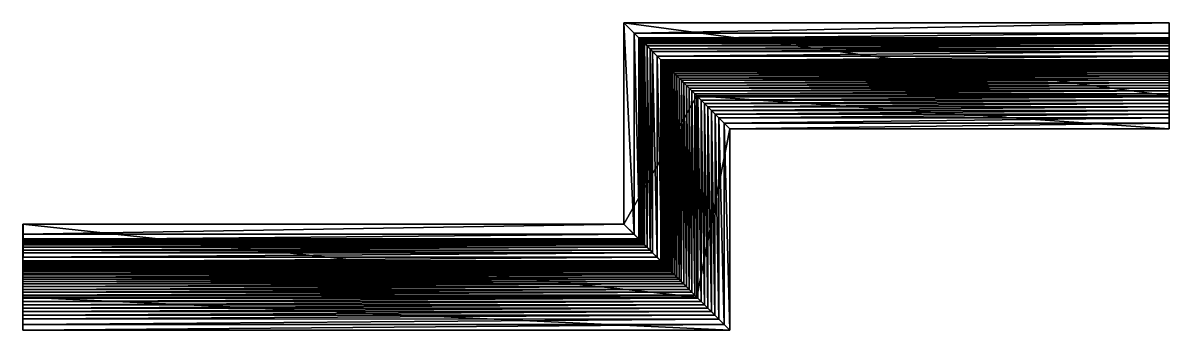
# Model space of a CAD drawing. Header units: inches. Extents: x -623 to 623, y -167 to 167.
import ezdxf

# ---------------------------------------------------------------- set-up
doc = ezdxf.new("R2010")
doc.units = ezdxf.units.IN
doc.header["$MEASUREMENT"] = 0
doc.layers.add('Layer 1', color=7, linetype='Continuous')

# ---------------------------------------------------------------- blocks, each defined once
blk = doc.blocks.new('Karniz_009')
at = {"color": 9, "true_color": 0xc0c0c0}
mesh = blk.add_polyface(dxfattribs=at)
corners = [(30.4, -51.7, -140), (30.4, -51.8, 60.7), (30.4, 166.9, 60.7), (41.5, -62.8, -140), (30.4, 166.9, -140), (41.5, -62.8, -124), (41.4, 155.8, -140), (47.5, -68.8, -124), (41.4, 155.8, -124), (47.5, -68.8, -105), (47.4, 149.8, -124), (52.5, -73.8, -105), (47.4, 149.8, -105), (52.4, -73.8, -84), (52.4, 144.8, -105), (46.4, -67.8, -84), (52.4, 144.8, -84), (46.4, -67.8, -70), (46.4, 150.8, -84), (46.7, -68, -66.8), (46.4, 150.8, -70), (47.3, -68.7, -63.8), (46.7, 150.6, -66.8), (48.7, -70.1, -60.7), (47.3, 149.9, -63.8), (50.5, -71.9, -58.5), (48.7, 148.5, -60.7), (52.8, -74.1, -56.8), (50.5, 146.7, -58.5), (55.5, -76.8, -55.7), (52.7, 144.5, -56.8), (58.7, -80, -55), (55.5, 141.8, -55.7), (61.4, -82.8, -55), (58.7, 138.6, -55), (61.4, -82.8, -35), (61.4, 135.8, -55), (66.4, -87.8, -35), (61.4, 135.8, -35), (66.4, -87.8, -10), (66.4, 130.8, -35), (71.4, -92.8, -10), (66.4, 130.8, -10), (71.3, 125.9, -8.7), (71.2, 126.1, -7.4), (71.2, -92.5, -7.4), (71, -92.4, -6.1), (70.9, -92.3, -4.8), (71, 126.2, -6.1), (70.8, -92.2, -3.5), (70.9, 126.3, -4.8), (70.7, -92.1, -2.2), (70.8, 126.4, -3.5), (70.6, -92, -0.8), (70.7, 126.5, -2.2), (70.6, -92, 0.5), (70.6, 126.6, -0.8), (70.5, -91.9, 1.8), (70.6, 126.7, 0.5), (70.5, -91.9, 3.1), (70.5, 126.7, 1.8), (70.4, -91.8, 4.4), (70.5, 126.8, 3.1), (70.4, -91.8, 6.5), (70.4, 126.8, 4.4), (70.4, -91.8, 8.5), (70.4, 126.8, 6.5), (70.4, -91.8, 10.6), (70.4, 126.9, 8.5), (70.5, -91.9, 12.6), (70.4, 126.8, 10.6), (70.5, -91.9, 14.7), (70.5, 126.8, 12.6), (70.7, -92.1, 16.7), (70.5, 126.7, 14.7), (70.8, -92.2, 18.8), (70.7, 126.6, 16.7), (71, -92.4, 20.8), (70.8, 126.4, 18.8), (71.2, -92.6, 22.8), (71, 126.2, 20.8)]
mesh.append_faces([[corners[k] for k in face] for face in [(0, 1, 2), (3, 0, 4), (5, 3, 6), (7, 5, 8), (9, 7, 10), (11, 9, 12), (13, 11, 14), (15, 13, 16), (17, 15, 18), (19, 17, 20), (21, 19, 22), (23, 21, 24), (25, 23, 26), (27, 25, 28), (29, 27, 30), (31, 29, 32), (33, 31, 34), (35, 33, 36), (37, 35, 38), (39, 37, 40), (41, 39, 42), (43, 44, 45), (46, 45, 44), (47, 46, 48), (49, 47, 50), (51, 49, 52), (53, 51, 54), (55, 53, 56), (57, 55, 58), (59, 57, 60), (61, 59, 62), (63, 61, 64), (65, 63, 66), (67, 65, 68), (69, 67, 70), (71, 69, 72), (73, 71, 74), (75, 73, 76), (77, 75, 78), (79, 77, 80)]], dxfattribs={"color": 9})
mesh = blk.add_polyface(dxfattribs=at)
corners = [(109.6, 87.6, 140), (30.4, 166.9, 60.7), (30.4, -51.8, 60.7), (30.4, 166.9, -140), (30.4, -51.7, -140), (41.4, 155.8, -140), (41.5, -62.8, -140), (41.4, 155.8, -124), (41.5, -62.8, -124), (47.4, 149.8, -124), (47.5, -68.8, -124), (47.4, 149.8, -105), (47.5, -68.8, -105), (52.4, 144.8, -105), (52.5, -73.8, -105), (52.4, 144.8, -84), (52.4, -73.8, -84), (46.4, 150.8, -84), (46.4, -67.8, -84), (46.4, 150.8, -70), (46.4, -67.8, -70), (46.7, 150.6, -66.8), (46.7, -68, -66.8), (47.3, 149.9, -63.8), (47.3, -68.7, -63.8), (48.7, 148.5, -60.7), (48.7, -70.1, -60.7), (50.5, 146.7, -58.5), (50.5, -71.9, -58.5), (52.7, 144.5, -56.8), (52.8, -74.1, -56.8), (55.5, 141.8, -55.7), (55.5, -76.8, -55.7), (58.7, 138.6, -55), (58.7, -80, -55), (61.4, 135.8, -55), (61.4, -82.8, -55), (61.4, 135.8, -35), (61.4, -82.8, -35), (66.4, 130.8, -35), (66.4, -87.8, -35), (66.4, 130.8, -10), (66.4, -87.8, -10), (71.4, 125.8, -10), (71.4, -92.8, -10), (71.2, 126.1, -7.4), (71, 126.2, -6.1), (71, -92.4, -6.1), (70.9, 126.3, -4.8), (70.9, -92.3, -4.8), (70.8, 126.4, -3.5), (70.8, -92.2, -3.5), (70.7, 126.5, -2.2), (70.7, -92.1, -2.2), (70.6, 126.6, -0.8), (70.6, -92, -0.8), (70.6, 126.7, 0.5), (70.6, -92, 0.5), (70.5, 126.7, 1.8), (70.5, -91.9, 1.8), (70.5, 126.8, 3.1), (70.5, -91.9, 3.1), (70.4, 126.8, 4.4), (70.4, -91.8, 4.4), (70.4, 126.8, 6.5), (70.4, -91.8, 6.5), (70.4, 126.9, 8.5), (70.4, -91.8, 8.5), (70.4, 126.8, 10.6), (70.4, -91.8, 10.6), (70.5, 126.8, 12.6), (70.5, -91.9, 12.6), (70.5, 126.7, 14.7), (70.5, -91.9, 14.7), (70.7, 126.6, 16.7), (70.7, -92.1, 16.7), (70.8, 126.4, 18.8), (70.8, -92.2, 18.8), (71, 126.2, 20.8), (71, -92.4, 20.8), (71.2, 126, 22.8), (71.2, -92.6, 22.8)]
mesh.append_faces([[corners[k] for k in face] for face in [(0, 1, 2), (1, 3, 4), (3, 5, 6), (5, 7, 8), (7, 9, 10), (9, 11, 12), (11, 13, 14), (13, 15, 16), (15, 17, 18), (17, 19, 20), (19, 21, 22), (21, 23, 24), (23, 25, 26), (25, 27, 28), (27, 29, 30), (29, 31, 32), (31, 33, 34), (33, 35, 36), (35, 37, 38), (37, 39, 40), (39, 41, 42), (41, 43, 44), (45, 46, 47), (46, 48, 49), (48, 50, 51), (50, 52, 53), (52, 54, 55), (54, 56, 57), (56, 58, 59), (58, 60, 61), (60, 62, 63), (62, 64, 65), (64, 66, 67), (66, 68, 69), (68, 70, 71), (70, 72, 73), (72, 74, 75), (74, 76, 77), (76, 78, 79), (78, 80, 81)]], dxfattribs={"color": 9})
mesh = blk.add_polyface(dxfattribs=at)
corners = [(30.4, 166.9, 60.7), (109.6, 87.6, 140), (622.7, 87.6, 140), (30.4, 166.9, -140), (622.7, 166.9, 60.7), (41.4, 155.8, -140), (622.7, 166.9, -140), (41.4, 155.8, -124), (622.7, 155.8, -140), (47.4, 149.8, -124), (622.7, 155.8, -124), (47.4, 149.8, -105), (622.7, 149.8, -124), (52.4, 144.8, -105), (622.7, 149.8, -105), (52.4, 144.8, -84), (622.7, 144.8, -105), (46.4, 150.8, -84), (622.7, 144.8, -84), (46.4, 150.8, -70), (622.7, 150.8, -84), (46.7, 150.6, -66.8), (622.7, 150.8, -70), (47.3, 149.9, -63.8), (622.7, 150.6, -66.8), (48.7, 148.5, -60.7), (622.7, 149.9, -63.8), (50.5, 146.7, -58.5), (622.7, 148.5, -60.7), (52.7, 144.5, -56.8), (622.7, 146.7, -58.5), (55.5, 141.8, -55.7), (622.7, 144.5, -56.8), (58.7, 138.6, -55), (622.7, 141.8, -55.7), (61.4, 135.8, -55), (622.7, 138.6, -55), (61.4, 135.8, -35), (622.7, 135.8, -55), (66.4, 130.8, -35), (622.7, 135.8, -35), (66.4, 130.8, -10), (622.7, 130.8, -35), (71.4, 125.8, -10), (622.7, 130.8, -10), (71, 126.2, -6.1), (71.2, 126.1, -7.4), (622.7, 126.1, -7.4), (70.9, 126.3, -4.8), (622.7, 126.2, -6.1), (70.8, 126.4, -3.5), (622.7, 126.3, -4.8), (70.7, 126.5, -2.2), (622.7, 126.4, -3.5), (70.6, 126.6, -0.8), (622.7, 126.5, -2.2), (70.6, 126.7, 0.5), (622.7, 126.6, -0.8), (70.5, 126.7, 1.8), (622.7, 126.7, 0.5), (70.5, 126.8, 3.1), (622.7, 126.7, 1.8), (70.4, 126.8, 4.4), (622.7, 126.8, 3.1), (70.4, 126.8, 6.5), (622.7, 126.8, 4.4), (70.4, 126.9, 8.5), (622.7, 126.8, 6.5), (70.4, 126.8, 10.6), (622.7, 126.9, 8.5), (70.5, 126.8, 12.6), (622.7, 126.8, 10.6), (70.5, 126.7, 14.7), (622.7, 126.8, 12.6), (70.7, 126.6, 16.7), (622.7, 126.7, 14.7), (70.8, 126.4, 18.8), (622.7, 126.6, 16.7), (71, 126.2, 20.8), (622.7, 126.4, 18.8), (71.3, 125.9, -8.7), (71.3, -92.7, -8.7)]
mesh.append_faces([[corners[k] for k in face] for face in [(0, 1, 2), (3, 0, 4), (5, 3, 6), (7, 5, 8), (9, 7, 10), (11, 9, 12), (13, 11, 14), (15, 13, 16), (17, 15, 18), (19, 17, 20), (21, 19, 22), (23, 21, 24), (25, 23, 26), (27, 25, 28), (29, 27, 30), (31, 29, 32), (33, 31, 34), (35, 33, 36), (37, 35, 38), (39, 37, 40), (41, 39, 42), (43, 41, 44), (45, 46, 47), (48, 45, 49), (50, 48, 51), (52, 50, 53), (54, 52, 55), (56, 54, 57), (58, 56, 59), (60, 58, 61), (62, 60, 63), (64, 62, 65), (66, 64, 67), (68, 66, 69), (70, 68, 71), (72, 70, 73), (74, 72, 75), (76, 74, 77), (78, 76, 79), (43, 80, 81)]], dxfattribs={"color": 9})
mesh = blk.add_polyface(dxfattribs=at)
corners = [(145.4, 51.8, 140), (145.4, 51.8, 121), (622.7, 51.8, 121), (622.7, 87.6, 140), (622.7, 166.9, 60.7), (30.4, 166.9, 60.7), (622.7, 166.9, -140), (30.4, 166.9, -140), (622.7, 155.8, -140), (41.4, 155.8, -140), (622.7, 155.8, -124), (41.4, 155.8, -124), (622.7, 149.8, -124), (47.4, 149.8, -124), (622.7, 149.8, -105), (47.4, 149.8, -105), (622.7, 144.8, -105), (52.4, 144.8, -105), (622.7, 144.8, -84), (52.4, 144.8, -84), (622.7, 150.8, -84), (46.4, 150.8, -84), (622.7, 150.8, -70), (46.4, 150.8, -70), (622.7, 150.6, -66.8), (46.7, 150.6, -66.8), (622.7, 149.9, -63.8), (47.3, 149.9, -63.8), (622.7, 148.5, -60.7), (48.7, 148.5, -60.7), (622.7, 146.7, -58.5), (50.5, 146.7, -58.5), (622.7, 144.5, -56.8), (52.7, 144.5, -56.8), (622.7, 141.8, -55.7), (55.5, 141.8, -55.7), (622.7, 138.6, -55), (58.7, 138.6, -55), (622.7, 135.8, -55), (61.4, 135.8, -55), (622.7, 135.8, -35), (61.4, 135.8, -35), (622.7, 130.8, -35), (66.4, 130.8, -35), (622.7, 130.8, -10), (66.4, 130.8, -10), (622.7, 126.1, -7.4), (622.7, 126.2, -6.1), (71, 126.2, -6.1), (622.7, 126.3, -4.8), (70.9, 126.3, -4.8), (622.7, 126.4, -3.5), (70.8, 126.4, -3.5), (622.7, 126.5, -2.2), (70.7, 126.5, -2.2), (622.7, 126.6, -0.8), (70.6, 126.6, -0.8), (622.7, 126.7, 0.5), (70.6, 126.7, 0.5), (622.7, 126.7, 1.8), (70.5, 126.7, 1.8), (622.7, 126.8, 3.1), (70.5, 126.8, 3.1), (622.7, 126.8, 4.4), (70.4, 126.8, 4.4), (622.7, 126.8, 6.5), (70.4, 126.8, 6.5), (622.7, 126.9, 8.5), (70.4, 126.9, 8.5), (622.7, 126.8, 10.6), (70.4, 126.8, 10.6), (622.7, 126.8, 12.6), (70.5, 126.8, 12.6), (622.7, 126.7, 14.7), (70.5, 126.7, 14.7), (622.7, 126.6, 16.7), (70.7, 126.6, 16.7), (622.7, 126.4, 18.8), (70.8, 126.4, 18.8), (622.7, 126.2, 20.8), (71, 126.2, 20.8)]
mesh.append_faces([[corners[k] for k in face] for face in [(0, 1, 2), (3, 4, 5), (4, 6, 7), (6, 8, 9), (8, 10, 11), (10, 12, 13), (12, 14, 15), (14, 16, 17), (16, 18, 19), (18, 20, 21), (20, 22, 23), (22, 24, 25), (24, 26, 27), (26, 28, 29), (28, 30, 31), (30, 32, 33), (32, 34, 35), (34, 36, 37), (36, 38, 39), (38, 40, 41), (40, 42, 43), (42, 44, 45), (46, 47, 48), (47, 49, 50), (49, 51, 52), (51, 53, 54), (53, 55, 56), (55, 57, 58), (57, 59, 60), (59, 61, 62), (61, 63, 64), (63, 65, 66), (65, 67, 68), (67, 69, 70), (69, 71, 72), (71, 73, 74), (73, 75, 76), (75, 77, 78), (77, 79, 80)]], dxfattribs={"color": 9})
mesh = blk.add_polyface(dxfattribs=at)
corners = [(622.7, 51.8, 121), (622.7, 51.8, 140), (145.4, 51.8, 140), (622.7, 57.8, 121), (145.4, 51.8, 121), (622.7, 63.8, 111), (622.7, 63.8, 91), (622.7, 67.9, 90.5), (622.7, 57.8, 111), (622.7, 87.6, 140), (622.7, 166.9, 60.7), (622.7, 155.8, -124), (622.7, 155.8, -140), (622.7, 166.9, -140), (622.7, 149.8, -105), (622.7, 149.8, -124), (622.7, 150.8, -84), (622.7, 144.8, -84), (622.7, 144.8, -105), (622.7, 150.8, -70), (622.7, 150.6, -66.8), (622.7, 149.9, -63.8), (622.7, 148.5, -60.7), (622.7, 146.7, -58.5), (622.7, 144.5, -56.8), (622.7, 141.8, -55.7), (622.7, 138.6, -55), (622.7, 135.8, -35), (622.7, 135.8, -55), (622.7, 130.8, -10), (622.7, 130.8, -35), (622.7, 125.9, -8.7), (622.7, 125.8, -10), (622.7, 126.1, -7.4), (622.7, 126.2, -6.1), (622.7, 126.3, -4.8), (622.7, 126.4, -3.5), (622.7, 126.5, -2.2), (622.7, 126.6, -0.8), (622.7, 126.7, 0.5), (622.7, 126.7, 1.8), (622.7, 126.8, 3.1), (622.7, 126.8, 4.4), (622.7, 126.8, 6.5)]
mesh.append_faces([[corners[k] for k in face] for face in [(0, 1, 2), (3, 0, 4), (5, 6, 7), (3, 8, 5), (9, 1, 0), (9, 0, 3), (9, 3, 5), (10, 9, 5), (11, 12, 13), (11, 13, 10), (14, 15, 11), (14, 11, 10), (16, 17, 18), (16, 18, 14), (16, 14, 10), (19, 16, 10), (20, 19, 10), (21, 20, 10), (22, 21, 10), (23, 22, 10), (24, 23, 10), (25, 24, 10), (26, 25, 10), (27, 28, 26), (27, 26, 10), (29, 30, 27), (29, 27, 10), (31, 32, 29), (33, 31, 29), (33, 29, 10), (34, 33, 10), (35, 34, 10), (36, 35, 10), (37, 36, 10), (38, 37, 10), (39, 38, 10), (40, 39, 10), (41, 40, 10), (42, 41, 10), (43, 42, 10)]], dxfattribs={"color": 9})
mesh = blk.add_polyface(dxfattribs=at)
corners = [(622.7, 126.9, 8.5), (622.7, 126.8, 6.5), (622.7, 166.9, 60.7), (622.7, 126.8, 10.6), (622.7, 126.8, 12.6), (622.7, 126.7, 14.7), (622.7, 126.6, 16.7), (622.7, 126.4, 18.8), (622.7, 126.2, 20.8), (622.7, 126, 22.8), (622.7, 125.8, 24.9), (622.7, 125.5, 26.9), (622.7, 125.2, 29.1), (622.7, 124.8, 31.2), (622.7, 124.3, 33.4), (622.7, 123.9, 35.6), (622.7, 123.3, 37.7), (622.7, 122.8, 39.8), (622.7, 122.1, 41.9), (622.7, 121.5, 44), (622.7, 120.7, 46.1), (622.7, 120, 48.2), (622.7, 119.2, 50.2), (622.7, 117.5, 53.9), (622.7, 115.7, 57.4), (622.7, 113.7, 60.7), (622.7, 111.6, 63.9), (622.7, 109.4, 67), (622.7, 107, 69.9), (622.7, 104.5, 72.6), (622.7, 101.8, 75.1), (622.7, 99, 77.5), (622.7, 96, 79.7), (622.7, 93, 81.7), (622.7, 89.8, 83.5), (622.7, 86.4, 85.2), (622.7, 83, 86.6), (622.7, 79.4, 87.9), (622.7, 63.8, 111), (622.7, 75.7, 89), (622.7, 71.8, 89.8), (622.7, 67.9, 90.5)]
mesh.append_faces([[corners[k] for k in face] for face in [(0, 1, 2), (3, 0, 2), (4, 3, 2), (5, 4, 2), (6, 5, 2), (7, 6, 2), (8, 7, 2), (9, 8, 2), (10, 9, 2), (11, 10, 2), (12, 11, 2), (13, 12, 2), (14, 13, 2), (15, 14, 2), (16, 15, 2), (17, 16, 2), (18, 17, 2), (19, 18, 2), (20, 19, 2), (21, 20, 2), (22, 21, 2), (23, 22, 2), (24, 23, 2), (25, 24, 2), (26, 25, 2), (27, 26, 2), (28, 27, 2), (29, 28, 2), (30, 29, 2), (31, 30, 2), (32, 31, 2), (33, 32, 2), (34, 33, 2), (35, 34, 2), (36, 35, 2), (37, 36, 2), (37, 2, 38), (39, 37, 38), (40, 39, 38), (40, 38, 41)]], dxfattribs={"color": 9})
mesh = blk.add_polyface(dxfattribs=at)
corners = [(145.4, 51.8, 121), (145.4, 51.8, 140), (145.4, -166.9, 140), (145.4, -166.9, 121), (109.6, -131.1, 140), (30.4, -51.8, 60.7), (109.6, 87.6, 140), (71.7, -93.1, 26.9), (71.5, -92.9, 24.9), (71.5, 125.8, 24.9), (72.1, -93.5, 29.1), (71.7, 125.5, 26.9), (72.4, -93.9, 31.2), (72.1, 125.2, 29.1), (72.9, -94.3, 33.4), (72.5, 124.8, 31.2), (73.4, -94.8, 35.6), (72.9, 124.3, 33.4), (73.9, -95.3, 37.7), (73.4, 123.9, 35.6), (74.5, -95.9, 39.8), (73.9, 123.3, 37.7), (75.1, -96.5, 41.9), (74.5, 122.8, 39.8), (75.8, -97.2, 44), (75.1, 122.1, 41.9), (76.5, -97.9, 46.1), (75.8, 121.5, 44), (77.3, -98.7, 48.2), (76.5, 120.7, 46.1), (78.1, -99.5, 50.2), (77.3, 120, 48.2), (79.7, -101.1, 53.9), (78.1, 119.2, 50.2), (81.5, -102.9, 57.4), (79.7, 117.5, 53.9), (83.5, -104.9, 60.7), (81.5, 115.7, 57.4), (85.6, -107, 63.9), (83.5, 113.7, 60.7), (87.8, -109.3, 67), (85.6, 111.6, 63.9), (90.2, -111.6, 69.9), (87.8, 109.4, 67), (92.7, -114.2, 72.6), (90.2, 107, 69.9), (95.4, -116.8, 75.1), (92.8, 104.5, 72.6), (98.2, -119.7, 77.5), (95.4, 101.8, 75.1), (101.2, -122.6, 79.7), (98.2, 99, 77.5), (104.2, -125.7, 81.7), (101.2, 96, 79.7), (107.5, -128.9, 83.5), (104.3, 93, 81.7), (110.8, -132.2, 85.2), (107.5, 89.8, 83.5), (114.3, -135.7, 86.6), (110.8, 86.4, 85.2), (117.8, -139.3, 87.9), (114.3, 83, 86.6), (121.6, -143, 89), (117.9, 79.4, 87.9), (125.4, -146.8, 89.8), (121.6, 75.7, 89), (129.3, -150.8, 90.5), (125.4, 71.8, 89.8), (133.4, -154.9, 91), (129.4, 67.9, 90.5), (133.4, -154.9, 111), (133.4, 63.8, 91), (139.4, -160.9, 111), (133.4, 63.8, 111), (139.4, -160.9, 121), (139.4, 57.8, 111), (139.4, 57.8, 121)]
mesh.append_faces([[corners[k] for k in face] for face in [(0, 1, 2), (2, 3, 0), (4, 2, 1), (5, 4, 6), (7, 8, 9), (10, 7, 11), (12, 10, 13), (14, 12, 15), (16, 14, 17), (18, 16, 19), (20, 18, 21), (22, 20, 23), (24, 22, 25), (26, 24, 27), (28, 26, 29), (30, 28, 31), (32, 30, 33), (34, 32, 35), (36, 34, 37), (38, 36, 39), (40, 38, 41), (42, 40, 43), (44, 42, 45), (46, 44, 47), (48, 46, 49), (50, 48, 51), (52, 50, 53), (54, 52, 55), (56, 54, 57), (58, 56, 59), (60, 58, 61), (62, 60, 63), (64, 62, 65), (66, 64, 67), (68, 66, 69), (70, 68, 71), (72, 70, 73), (74, 72, 75), (3, 74, 76)]], dxfattribs={"color": 9})
mesh = blk.add_polyface(dxfattribs=at)
corners = [(109.6, 87.6, 140), (145.4, 51.8, 140), (622.7, 51.8, 140), (71.3, 125.9, -8.7), (71.4, 125.8, -10), (622.7, 125.8, -10), (71.2, 126.1, -7.4), (622.7, 125.9, -8.7), (71.2, 126, 22.8), (71, 126.2, 20.8), (622.7, 126.2, 20.8), (71.5, 125.8, 24.9), (622.7, 126, 22.8), (71.7, 125.5, 26.9), (622.7, 125.8, 24.9), (72.1, 125.2, 29.1), (622.7, 125.5, 26.9), (72.5, 124.8, 31.2), (622.7, 125.2, 29.1), (72.9, 124.3, 33.4), (622.7, 124.8, 31.2), (73.4, 123.9, 35.6), (622.7, 124.3, 33.4), (73.9, 123.3, 37.7), (622.7, 123.9, 35.6), (74.5, 122.8, 39.8), (622.7, 123.3, 37.7), (75.1, 122.1, 41.9), (622.7, 122.8, 39.8), (75.8, 121.5, 44), (622.7, 122.1, 41.9), (76.5, 120.7, 46.1), (622.7, 121.5, 44), (77.3, 120, 48.2), (622.7, 120.7, 46.1), (78.1, 119.2, 50.2), (622.7, 120, 48.2), (79.7, 117.5, 53.9), (622.7, 119.2, 50.2), (81.5, 115.7, 57.4), (622.7, 117.5, 53.9), (83.5, 113.7, 60.7), (622.7, 115.7, 57.4), (85.6, 111.6, 63.9), (622.7, 113.7, 60.7), (87.8, 109.4, 67), (622.7, 111.6, 63.9), (90.2, 107, 69.9), (622.7, 109.4, 67), (92.8, 104.5, 72.6), (622.7, 107, 69.9), (95.4, 101.8, 75.1), (622.7, 104.5, 72.6), (98.2, 99, 77.5), (622.7, 101.8, 75.1), (101.2, 96, 79.7), (622.7, 99, 77.5), (104.3, 93, 81.7), (622.7, 96, 79.7), (107.5, 89.8, 83.5), (622.7, 93, 81.7), (110.8, 86.4, 85.2), (622.7, 89.8, 83.5), (114.3, 83, 86.6), (622.7, 86.4, 85.2), (117.9, 79.4, 87.9), (622.7, 83, 86.6), (121.6, 75.7, 89), (622.7, 79.4, 87.9), (125.4, 71.8, 89.8), (622.7, 75.7, 89), (129.4, 67.9, 90.5), (622.7, 71.8, 89.8), (133.4, 63.8, 91), (622.7, 67.9, 90.5), (133.4, 63.8, 111), (622.7, 63.8, 91), (139.4, 57.8, 111), (622.7, 63.8, 111), (139.4, 57.8, 121), (622.7, 57.8, 111), (145.4, 51.8, 121), (622.7, 57.8, 121)]
mesh.append_faces([[corners[k] for k in face] for face in [(0, 1, 2), (3, 4, 5), (6, 3, 7), (8, 9, 10), (11, 8, 12), (13, 11, 14), (15, 13, 16), (17, 15, 18), (19, 17, 20), (21, 19, 22), (23, 21, 24), (25, 23, 26), (27, 25, 28), (29, 27, 30), (31, 29, 32), (33, 31, 34), (35, 33, 36), (37, 35, 38), (39, 37, 40), (41, 39, 42), (43, 41, 44), (45, 43, 46), (47, 45, 48), (49, 47, 50), (51, 49, 52), (53, 51, 54), (55, 53, 56), (57, 55, 58), (59, 57, 60), (61, 59, 62), (63, 61, 64), (65, 63, 66), (67, 65, 68), (69, 67, 70), (71, 69, 72), (73, 71, 74), (75, 73, 76), (77, 75, 78), (79, 77, 80), (81, 79, 82)]], dxfattribs={"color": 9})
mesh = blk.add_polyface(dxfattribs=at)
corners = [(622.7, 51.8, 140), (622.7, 87.6, 140), (109.6, 87.6, 140), (622.7, 130.8, -10), (622.7, 125.8, -10), (71.4, 125.8, -10), (622.7, 125.9, -8.7), (71.3, 125.9, -8.7), (622.7, 126.1, -7.4), (71.2, 126.1, -7.4), (622.7, 126.2, 20.8), (622.7, 126, 22.8), (71.2, 126, 22.8), (622.7, 125.8, 24.9), (71.5, 125.8, 24.9), (622.7, 125.5, 26.9), (71.7, 125.5, 26.9), (622.7, 125.2, 29.1), (72.1, 125.2, 29.1), (622.7, 124.8, 31.2), (72.5, 124.8, 31.2), (622.7, 124.3, 33.4), (72.9, 124.3, 33.4), (622.7, 123.9, 35.6), (73.4, 123.9, 35.6), (622.7, 123.3, 37.7), (73.9, 123.3, 37.7), (622.7, 122.8, 39.8), (74.5, 122.8, 39.8), (622.7, 122.1, 41.9), (75.1, 122.1, 41.9), (622.7, 121.5, 44), (75.8, 121.5, 44), (622.7, 120.7, 46.1), (76.5, 120.7, 46.1), (622.7, 120, 48.2), (77.3, 120, 48.2), (622.7, 119.2, 50.2), (78.1, 119.2, 50.2), (622.7, 117.5, 53.9), (79.7, 117.5, 53.9), (622.7, 115.7, 57.4), (81.5, 115.7, 57.4), (622.7, 113.7, 60.7), (83.5, 113.7, 60.7), (622.7, 111.6, 63.9), (85.6, 111.6, 63.9), (622.7, 109.4, 67), (87.8, 109.4, 67), (622.7, 107, 69.9), (90.2, 107, 69.9), (622.7, 104.5, 72.6), (92.8, 104.5, 72.6), (622.7, 101.8, 75.1), (95.4, 101.8, 75.1), (622.7, 99, 77.5), (98.2, 99, 77.5), (622.7, 96, 79.7), (101.2, 96, 79.7), (622.7, 93, 81.7), (104.3, 93, 81.7), (622.7, 89.8, 83.5), (107.5, 89.8, 83.5), (622.7, 86.4, 85.2), (110.8, 86.4, 85.2), (622.7, 83, 86.6), (114.3, 83, 86.6), (622.7, 79.4, 87.9), (117.9, 79.4, 87.9), (622.7, 75.7, 89), (121.6, 75.7, 89), (622.7, 71.8, 89.8), (125.4, 71.8, 89.8), (622.7, 67.9, 90.5), (129.4, 67.9, 90.5), (622.7, 63.8, 91), (133.4, 63.8, 91), (622.7, 63.8, 111), (133.4, 63.8, 111), (622.7, 57.8, 111), (139.4, 57.8, 111), (622.7, 57.8, 121), (139.4, 57.8, 121)]
mesh.append_faces([[corners[k] for k in face] for face in [(0, 1, 2), (3, 4, 5), (4, 6, 7), (6, 8, 9), (10, 11, 12), (11, 13, 14), (13, 15, 16), (15, 17, 18), (17, 19, 20), (19, 21, 22), (21, 23, 24), (23, 25, 26), (25, 27, 28), (27, 29, 30), (29, 31, 32), (31, 33, 34), (33, 35, 36), (35, 37, 38), (37, 39, 40), (39, 41, 42), (41, 43, 44), (43, 45, 46), (45, 47, 48), (47, 49, 50), (49, 51, 52), (51, 53, 54), (53, 55, 56), (55, 57, 58), (57, 59, 60), (59, 61, 62), (61, 63, 64), (63, 65, 66), (65, 67, 68), (67, 69, 70), (69, 71, 72), (71, 73, 74), (73, 75, 76), (75, 77, 78), (77, 79, 80), (79, 81, 82)]], dxfattribs={"color": 9})
mesh = blk.add_polyface(dxfattribs=at)
corners = [(145.4, 51.8, 140), (109.6, 87.6, 140), (109.6, -131.1, 140), (71.3, -92.7, -8.7), (71.4, -92.8, -10), (71.4, 125.8, -10), (71.2, -92.5, -7.4), (71.3, 125.9, -8.7), (71.2, 126, 22.8), (71.5, 125.8, 24.9), (71.5, -92.9, 24.9), (71.2, -92.6, 22.8), (71.7, 125.5, 26.9), (71.7, -93.1, 26.9), (72.1, 125.2, 29.1), (72.1, -93.5, 29.1), (72.5, 124.8, 31.2), (72.4, -93.9, 31.2), (72.9, 124.3, 33.4), (72.9, -94.3, 33.4), (73.4, 123.9, 35.6), (73.4, -94.8, 35.6), (73.9, 123.3, 37.7), (73.9, -95.3, 37.7), (74.5, 122.8, 39.8), (74.5, -95.9, 39.8), (75.1, 122.1, 41.9), (75.1, -96.5, 41.9), (75.8, 121.5, 44), (75.8, -97.2, 44), (76.5, 120.7, 46.1), (76.5, -97.9, 46.1), (77.3, 120, 48.2), (77.3, -98.7, 48.2), (78.1, 119.2, 50.2), (78.1, -99.5, 50.2), (79.7, 117.5, 53.9), (79.7, -101.1, 53.9), (81.5, 115.7, 57.4), (81.5, -102.9, 57.4), (83.5, 113.7, 60.7), (83.5, -104.9, 60.7), (85.6, 111.6, 63.9), (85.6, -107, 63.9), (87.8, 109.4, 67), (87.8, -109.3, 67), (90.2, 107, 69.9), (90.2, -111.6, 69.9), (92.8, 104.5, 72.6), (92.7, -114.2, 72.6), (95.4, 101.8, 75.1), (95.4, -116.8, 75.1), (98.2, 99, 77.5), (98.2, -119.7, 77.5), (101.2, 96, 79.7), (101.2, -122.6, 79.7), (104.3, 93, 81.7), (104.2, -125.7, 81.7), (107.5, 89.8, 83.5), (107.5, -128.9, 83.5), (110.8, 86.4, 85.2), (110.8, -132.2, 85.2), (114.3, 83, 86.6), (114.3, -135.7, 86.6), (117.9, 79.4, 87.9), (117.8, -139.3, 87.9), (121.6, 75.7, 89), (121.6, -143, 89), (125.4, 71.8, 89.8), (125.4, -146.8, 89.8), (129.4, 67.9, 90.5), (129.3, -150.8, 90.5), (133.4, 63.8, 91), (133.4, -154.9, 91), (133.4, 63.8, 111), (133.4, -154.9, 111), (139.4, 57.8, 111), (139.4, -160.9, 111), (139.4, 57.8, 121), (139.4, -160.9, 121), (145.4, 51.8, 121), (145.4, -166.9, 121)]
mesh.append_faces([[corners[k] for k in face] for face in [(0, 1, 2), (3, 4, 5), (6, 3, 7), (8, 9, 10), (10, 11, 8), (9, 12, 13), (12, 14, 15), (14, 16, 17), (16, 18, 19), (18, 20, 21), (20, 22, 23), (22, 24, 25), (24, 26, 27), (26, 28, 29), (28, 30, 31), (30, 32, 33), (32, 34, 35), (34, 36, 37), (36, 38, 39), (38, 40, 41), (40, 42, 43), (42, 44, 45), (44, 46, 47), (46, 48, 49), (48, 50, 51), (50, 52, 53), (52, 54, 55), (54, 56, 57), (56, 58, 59), (58, 60, 61), (60, 62, 63), (62, 64, 65), (64, 66, 67), (66, 68, 69), (68, 70, 71), (70, 72, 73), (72, 74, 75), (74, 76, 77), (76, 78, 79), (78, 80, 81)]], dxfattribs={"color": 9})
mesh = blk.add_polyface(dxfattribs=at)
corners = [(-622.6, -62.8, -140), (-622.6, -51.8, -140), (30.4, -51.7, -140), (-622.6, -62.8, -124), (41.5, -62.8, -140), (-622.6, -68.8, -124), (41.5, -62.8, -124), (-622.6, -68.8, -105), (47.5, -68.8, -124), (-622.6, -73.8, -105), (47.5, -68.8, -105), (-622.6, -73.8, -84), (52.5, -73.8, -105), (-622.6, -67.8, -84), (52.4, -73.8, -84), (-622.6, -67.8, -70), (46.4, -67.8, -84), (-622.6, -68, -66.8), (46.4, -67.8, -70), (-622.6, -68.7, -63.8), (46.7, -68, -66.8), (-622.6, -70.1, -60.7), (47.3, -68.7, -63.8), (-622.6, -71.9, -58.5), (48.7, -70.1, -60.7), (-622.6, -74.1, -56.8), (50.5, -71.9, -58.5), (-622.6, -76.8, -55.7), (52.8, -74.1, -56.8), (-622.6, -80.1, -55), (55.5, -76.8, -55.7), (-622.6, -82.8, -55), (58.7, -80, -55), (-622.6, -82.8, -35), (61.4, -82.8, -55), (-622.6, -87.8, -35), (61.4, -82.8, -35), (-622.7, -87.8, -10), (66.4, -87.8, -35), (-622.7, -92.8, -10), (66.4, -87.8, -10), (-622.7, -92.5, -7.4), (-622.7, -92.7, -8.7), (71.3, -92.7, -8.7), (-622.7, -92.4, -6.1), (71.2, -92.5, -7.4), (-622.7, -92.3, -4.8), (71, -92.4, -6.1), (-622.7, -92.2, -3.5), (70.9, -92.3, -4.8), (-622.7, -92.1, -2.2), (70.8, -92.2, -3.5), (-622.7, -92, -0.8), (70.7, -92.1, -2.2), (-622.7, -92, 0.5), (70.6, -92, -0.8), (-622.7, -91.9, 1.8), (70.6, -92, 0.5), (-622.7, -91.9, 3.1), (70.5, -91.9, 1.8), (-622.7, -91.8, 4.4), (70.5, -91.9, 3.1), (-622.7, -91.8, 6.5), (70.4, -91.8, 4.4), (-622.7, -91.8, 8.5), (70.4, -91.8, 6.5), (-622.7, -91.8, 10.6), (70.4, -91.8, 8.5), (-622.7, -91.9, 12.6), (70.4, -91.8, 10.6), (-622.7, -91.9, 14.7), (70.5, -91.9, 12.6), (-622.7, -92.1, 16.7), (70.5, -91.9, 14.7), (-622.7, -92.2, 18.8), (70.7, -92.1, 16.7), (-622.7, -92.4, 20.8), (70.8, -92.2, 18.8), (-622.7, -92.6, 22.8), (71, -92.4, 20.8), (-622.7, -92.9, 24.9), (71.2, -92.6, 22.8)]
mesh.append_faces([[corners[k] for k in face] for face in [(0, 1, 2), (3, 0, 4), (5, 3, 6), (7, 5, 8), (9, 7, 10), (11, 9, 12), (13, 11, 14), (15, 13, 16), (17, 15, 18), (19, 17, 20), (21, 19, 22), (23, 21, 24), (25, 23, 26), (27, 25, 28), (29, 27, 30), (31, 29, 32), (33, 31, 34), (35, 33, 36), (37, 35, 38), (39, 37, 40), (41, 42, 43), (44, 41, 45), (46, 44, 47), (48, 46, 49), (50, 48, 51), (52, 50, 53), (54, 52, 55), (56, 54, 57), (58, 56, 59), (60, 58, 61), (62, 60, 63), (64, 62, 65), (66, 64, 67), (68, 66, 69), (70, 68, 71), (72, 70, 73), (74, 72, 75), (76, 74, 77), (78, 76, 79), (80, 78, 81)]], dxfattribs={"color": 9})
mesh = blk.add_polyface(dxfattribs=at)
corners = [(-622.7, -166.8, 140), (-622.7, -166.8, 121), (145.4, -166.9, 121), (-622.7, -131, 140), (145.4, -166.9, 140), (-622.7, -51.8, 60.7), (109.6, -131.1, 140), (30.4, -51.8, 60.7), (30.4, -51.7, -140), (-622.6, -51.8, -140), (-622.7, -92.7, -8.7), (-622.7, -92.8, -10), (71.4, -92.8, -10), (-622.7, -93.1, 26.9), (-622.7, -92.9, 24.9), (71.5, -92.9, 24.9), (-622.7, -93.5, 29.1), (71.7, -93.1, 26.9), (-622.7, -93.9, 31.2), (72.1, -93.5, 29.1), (-622.7, -94.3, 33.4), (72.4, -93.9, 31.2), (-622.7, -94.8, 35.6), (72.9, -94.3, 33.4), (-622.7, -95.3, 37.7), (73.4, -94.8, 35.6), (-622.7, -95.9, 39.8), (73.9, -95.3, 37.7), (-622.7, -96.5, 41.9), (74.5, -95.9, 39.8), (-622.7, -97.2, 44), (75.1, -96.5, 41.9), (-622.7, -97.9, 46.1), (75.8, -97.2, 44), (-622.7, -98.7, 48.2), (76.5, -97.9, 46.1), (-622.7, -99.5, 50.2), (77.3, -98.7, 48.2), (-622.7, -101.1, 53.9), (78.1, -99.5, 50.2), (-622.7, -102.9, 57.4), (79.7, -101.1, 53.9), (-622.7, -104.9, 60.7), (81.5, -102.9, 57.4), (-622.7, -107, 63.9), (83.5, -104.9, 60.7), (-622.7, -109.2, 67), (85.6, -107, 63.9), (-622.7, -111.6, 69.9), (87.8, -109.3, 67), (-622.7, -114.2, 72.6), (90.2, -111.6, 69.9), (-622.7, -116.8, 75.1), (92.7, -114.2, 72.6), (-622.7, -119.6, 77.5), (95.4, -116.8, 75.1), (-622.7, -122.6, 79.7), (98.2, -119.7, 77.5), (-622.7, -125.7, 81.7), (101.2, -122.6, 79.7), (-622.7, -128.9, 83.5), (104.2, -125.7, 81.7), (-622.7, -132.2, 85.2), (107.5, -128.9, 83.5), (-622.7, -135.7, 86.6), (110.8, -132.2, 85.2), (-622.7, -139.3, 87.9), (114.3, -135.7, 86.6), (-622.7, -143, 89), (117.8, -139.3, 87.9), (-622.7, -146.8, 89.8), (121.6, -143, 89), (-622.7, -150.8, 90.5), (125.4, -146.8, 89.8), (-622.7, -154.8, 91), (129.3, -150.8, 90.5), (-622.7, -154.8, 111), (133.4, -154.9, 91), (-622.7, -160.8, 111), (133.4, -154.9, 111), (-622.7, -160.8, 121), (139.4, -160.9, 111), (139.4, -160.9, 121)]
mesh.append_faces([[corners[k] for k in face] for face in [(0, 1, 2), (3, 0, 4), (5, 3, 6), (7, 8, 9), (10, 11, 12), (13, 14, 15), (16, 13, 17), (18, 16, 19), (20, 18, 21), (22, 20, 23), (24, 22, 25), (26, 24, 27), (28, 26, 29), (30, 28, 31), (32, 30, 33), (34, 32, 35), (36, 34, 37), (38, 36, 39), (40, 38, 41), (42, 40, 43), (44, 42, 45), (46, 44, 47), (48, 46, 49), (50, 48, 51), (52, 50, 53), (54, 52, 55), (56, 54, 57), (58, 56, 59), (60, 58, 61), (62, 60, 63), (64, 62, 65), (66, 64, 67), (68, 66, 69), (70, 68, 71), (72, 70, 73), (74, 72, 75), (76, 74, 77), (78, 76, 79), (80, 78, 81), (1, 80, 82)]], dxfattribs={"color": 9})
mesh = blk.add_polyface(dxfattribs=at)
corners = [(109.6, -131.1, 140), (30.4, -51.8, 60.7), (-622.7, -51.8, 60.7), (30.4, -51.7, -140), (41.5, -62.8, -140), (-622.6, -62.8, -140), (41.5, -62.8, -124), (-622.6, -62.8, -124), (47.5, -68.8, -124), (-622.6, -68.8, -124), (47.5, -68.8, -105), (-622.6, -68.8, -105), (52.5, -73.8, -105), (-622.6, -73.8, -105), (52.4, -73.8, -84), (-622.6, -73.8, -84), (46.4, -67.8, -84), (-622.6, -67.8, -84), (46.4, -67.8, -70), (-622.6, -67.8, -70), (46.7, -68, -66.8), (-622.6, -68, -66.8), (47.3, -68.7, -63.8), (-622.6, -68.7, -63.8), (48.7, -70.1, -60.7), (-622.6, -70.1, -60.7), (50.5, -71.9, -58.5), (-622.6, -71.9, -58.5), (52.8, -74.1, -56.8), (-622.6, -74.1, -56.8), (55.5, -76.8, -55.7), (-622.6, -76.8, -55.7), (58.7, -80, -55), (-622.6, -80.1, -55), (61.4, -82.8, -55), (-622.6, -82.8, -55), (61.4, -82.8, -35), (-622.6, -82.8, -35), (66.4, -87.8, -35), (-622.6, -87.8, -35), (66.4, -87.8, -10), (-622.7, -87.8, -10), (71.4, -92.8, -10), (-622.7, -92.8, -10), (71.3, -92.7, -8.7), (71.2, -92.5, -7.4), (-622.7, -92.5, -7.4), (71, -92.4, -6.1), (-622.7, -92.4, -6.1), (70.9, -92.3, -4.8), (-622.7, -92.3, -4.8), (70.8, -92.2, -3.5), (-622.7, -92.2, -3.5), (70.7, -92.1, -2.2), (-622.7, -92.1, -2.2), (70.6, -92, -0.8), (-622.7, -92, -0.8), (70.6, -92, 0.5), (-622.7, -92, 0.5), (70.5, -91.9, 1.8), (-622.7, -91.9, 1.8), (70.5, -91.9, 3.1), (-622.7, -91.9, 3.1), (70.4, -91.8, 4.4), (-622.7, -91.8, 4.4), (70.4, -91.8, 6.5), (-622.7, -91.8, 6.5), (70.4, -91.8, 8.5), (-622.7, -91.8, 8.5), (70.4, -91.8, 10.6), (-622.7, -91.8, 10.6), (70.5, -91.9, 12.6), (-622.7, -91.9, 12.6), (70.5, -91.9, 14.7), (-622.7, -91.9, 14.7), (70.7, -92.1, 16.7), (-622.7, -92.1, 16.7), (70.8, -92.2, 18.8), (-622.7, -92.2, 18.8), (71, -92.4, 20.8), (-622.7, -92.4, 20.8), (71.2, -92.6, 22.8), (-622.7, -92.6, 22.8)]
mesh.append_faces([[corners[k] for k in face] for face in [(0, 1, 2), (3, 4, 5), (4, 6, 7), (6, 8, 9), (8, 10, 11), (10, 12, 13), (12, 14, 15), (14, 16, 17), (16, 18, 19), (18, 20, 21), (20, 22, 23), (22, 24, 25), (24, 26, 27), (26, 28, 29), (28, 30, 31), (30, 32, 33), (32, 34, 35), (34, 36, 37), (36, 38, 39), (38, 40, 41), (40, 42, 43), (44, 45, 46), (45, 47, 48), (47, 49, 50), (49, 51, 52), (51, 53, 54), (53, 55, 56), (55, 57, 58), (57, 59, 60), (59, 61, 62), (61, 63, 64), (63, 65, 66), (65, 67, 68), (67, 69, 70), (69, 71, 72), (71, 73, 74), (73, 75, 76), (75, 77, 78), (77, 79, 80), (79, 81, 82)]], dxfattribs={"color": 9})
mesh = blk.add_polyface(dxfattribs=at)
corners = [(-622.7, -51.8, 60.7), (-622.7, -92.4, 20.8), (-622.7, -92.6, 22.8), (-622.7, -92.9, 24.9), (-622.7, -93.1, 26.9), (-622.7, -93.5, 29.1), (-622.7, -93.9, 31.2), (-622.7, -94.3, 33.4), (-622.7, -94.8, 35.6), (-622.7, -95.3, 37.7), (-622.7, -95.9, 39.8), (-622.7, -96.5, 41.9), (-622.7, -97.2, 44), (-622.7, -97.9, 46.1), (-622.7, -98.7, 48.2), (-622.7, -99.5, 50.2), (-622.7, -101.1, 53.9), (-622.7, -102.9, 57.4), (-622.7, -104.9, 60.7), (-622.7, -107, 63.9), (-622.7, -109.2, 67), (-622.7, -111.6, 69.9), (-622.7, -114.2, 72.6), (-622.7, -116.8, 75.1), (-622.7, -119.6, 77.5), (-622.7, -122.6, 79.7), (-622.7, -125.7, 81.7), (-622.7, -128.9, 83.5), (-622.7, -132.2, 85.2), (-622.7, -135.7, 86.6), (-622.7, -139.3, 87.9), (-622.7, -166.8, 121), (-622.7, -166.8, 140), (-622.7, -131, 140), (-622.7, -160.8, 121), (-622.7, -154.8, 111), (-622.7, -160.8, 111), (-622.7, -143, 89), (-622.7, -146.8, 89.8), (-622.7, -150.8, 90.5), (-622.7, -154.8, 91)]
mesh.append_faces([[corners[k] for k in face] for face in [(0, 1, 2), (0, 2, 3), (0, 3, 4), (0, 4, 5), (0, 5, 6), (0, 6, 7), (0, 7, 8), (0, 8, 9), (0, 9, 10), (0, 10, 11), (0, 11, 12), (0, 12, 13), (0, 13, 14), (0, 14, 15), (0, 15, 16), (0, 16, 17), (0, 17, 18), (0, 18, 19), (0, 19, 20), (0, 20, 21), (0, 21, 22), (0, 22, 23), (0, 23, 24), (0, 24, 25), (0, 25, 26), (0, 26, 27), (0, 27, 28), (0, 28, 29), (0, 29, 30), (31, 32, 33), (34, 31, 33), (35, 36, 34), (35, 34, 33), (35, 33, 0), (35, 0, 30), (35, 30, 37), (35, 37, 38), (35, 38, 39), (40, 35, 39)]], dxfattribs={"color": 9})
mesh = blk.add_polyface(dxfattribs=at)
corners = [(-622.6, -51.8, -140), (-622.7, -51.8, 60.7), (30.4, -51.8, 60.7), (-622.7, -87.8, -10), (-622.7, -92.8, -10), (-622.7, -92.7, -8.7), (-622.7, -92.5, -7.4), (-622.6, -82.8, -35), (-622.6, -87.8, -35), (-622.6, -80.1, -55), (-622.6, -82.8, -55), (-622.6, -73.8, -105), (-622.6, -73.8, -84), (-622.6, -67.8, -84), (-622.6, -68.8, -105), (-622.6, -62.8, -124), (-622.6, -68.8, -124), (-622.6, -62.8, -140), (-622.6, -67.8, -70), (-622.6, -68, -66.8), (-622.6, -68.7, -63.8), (-622.6, -70.1, -60.7), (-622.6, -71.9, -58.5), (-622.6, -74.1, -56.8), (-622.6, -76.8, -55.7), (-622.7, -92.4, -6.1), (-622.7, -92.3, -4.8), (-622.7, -92.2, -3.5), (-622.7, -92.1, -2.2), (-622.7, -92, -0.8), (-622.7, -92, 0.5), (-622.7, -91.9, 1.8), (-622.7, -91.9, 3.1), (-622.7, -91.8, 4.4), (-622.7, -91.8, 6.5), (-622.7, -91.8, 8.5), (-622.7, -91.8, 10.6), (-622.7, -91.9, 12.6), (-622.7, -91.9, 14.7), (-622.7, -92.1, 16.7), (-622.7, -92.2, 18.8), (-622.7, -92.4, 20.8)]
mesh.append_faces([[corners[k] for k in face] for face in [(0, 1, 2), (3, 4, 5), (3, 5, 6), (7, 8, 3), (9, 10, 7), (11, 12, 13), (14, 11, 13), (15, 16, 14), (0, 17, 15), (1, 0, 15), (1, 15, 14), (1, 14, 13), (1, 13, 18), (1, 18, 19), (1, 19, 20), (1, 20, 21), (1, 21, 22), (1, 22, 23), (1, 23, 24), (1, 24, 9), (1, 9, 7), (1, 7, 3), (1, 3, 6), (1, 6, 25), (1, 25, 26), (1, 26, 27), (1, 27, 28), (1, 28, 29), (1, 29, 30), (1, 30, 31), (1, 31, 32), (1, 32, 33), (1, 33, 34), (1, 34, 35), (1, 35, 36), (1, 36, 37), (1, 37, 38), (1, 38, 39), (1, 39, 40), (1, 40, 41)]], dxfattribs={"color": 9})
mesh = blk.add_polyface(dxfattribs=at)
corners = [(145.4, -166.9, 121), (145.4, -166.9, 140), (-622.7, -166.8, 140), (109.6, -131.1, 140), (-622.7, -131, 140), (71.4, -92.8, -10), (71.3, -92.7, -8.7), (-622.7, -92.7, -8.7), (71.2, -92.6, 22.8), (71.5, -92.9, 24.9), (-622.7, -92.9, 24.9), (71.7, -93.1, 26.9), (-622.7, -93.1, 26.9), (72.1, -93.5, 29.1), (-622.7, -93.5, 29.1), (72.4, -93.9, 31.2), (-622.7, -93.9, 31.2), (72.9, -94.3, 33.4), (-622.7, -94.3, 33.4), (73.4, -94.8, 35.6), (-622.7, -94.8, 35.6), (73.9, -95.3, 37.7), (-622.7, -95.3, 37.7), (74.5, -95.9, 39.8), (-622.7, -95.9, 39.8), (75.1, -96.5, 41.9), (-622.7, -96.5, 41.9), (75.8, -97.2, 44), (-622.7, -97.2, 44), (76.5, -97.9, 46.1), (-622.7, -97.9, 46.1), (77.3, -98.7, 48.2), (-622.7, -98.7, 48.2), (78.1, -99.5, 50.2), (-622.7, -99.5, 50.2), (79.7, -101.1, 53.9), (-622.7, -101.1, 53.9), (81.5, -102.9, 57.4), (-622.7, -102.9, 57.4), (83.5, -104.9, 60.7), (-622.7, -104.9, 60.7), (85.6, -107, 63.9), (-622.7, -107, 63.9), (87.8, -109.3, 67), (-622.7, -109.2, 67), (90.2, -111.6, 69.9), (-622.7, -111.6, 69.9), (92.7, -114.2, 72.6), (-622.7, -114.2, 72.6), (95.4, -116.8, 75.1), (-622.7, -116.8, 75.1), (98.2, -119.7, 77.5), (-622.7, -119.6, 77.5), (101.2, -122.6, 79.7), (-622.7, -122.6, 79.7), (104.2, -125.7, 81.7), (-622.7, -125.7, 81.7), (107.5, -128.9, 83.5), (-622.7, -128.9, 83.5), (110.8, -132.2, 85.2), (-622.7, -132.2, 85.2), (114.3, -135.7, 86.6), (-622.7, -135.7, 86.6), (117.8, -139.3, 87.9), (-622.7, -139.3, 87.9), (121.6, -143, 89), (-622.7, -143, 89), (125.4, -146.8, 89.8), (-622.7, -146.8, 89.8), (129.3, -150.8, 90.5), (-622.7, -150.8, 90.5), (133.4, -154.9, 91), (-622.7, -154.8, 91), (133.4, -154.9, 111), (-622.7, -154.8, 111), (139.4, -160.9, 111), (-622.7, -160.8, 111), (139.4, -160.9, 121), (-622.7, -160.8, 121), (-622.7, -166.8, 121)]
mesh.append_faces([[corners[k] for k in face] for face in [(0, 1, 2), (1, 3, 4), (5, 6, 7), (8, 9, 10), (9, 11, 12), (11, 13, 14), (13, 15, 16), (15, 17, 18), (17, 19, 20), (19, 21, 22), (21, 23, 24), (23, 25, 26), (25, 27, 28), (27, 29, 30), (29, 31, 32), (31, 33, 34), (33, 35, 36), (35, 37, 38), (37, 39, 40), (39, 41, 42), (41, 43, 44), (43, 45, 46), (45, 47, 48), (47, 49, 50), (49, 51, 52), (51, 53, 54), (53, 55, 56), (55, 57, 58), (57, 59, 60), (59, 61, 62), (61, 63, 64), (63, 65, 66), (65, 67, 68), (67, 69, 70), (69, 71, 72), (71, 73, 74), (73, 75, 76), (75, 77, 78), (77, 0, 79)]], dxfattribs={"color": 9})

msp = doc.modelspace()

# ---------------------------------------------------------------- block references
at = {"layer": 'Layer 1'}
msp.add_blockref('Karniz_009', (0, 0), dxfattribs=at)

doc.saveas('drawing.dxf')
